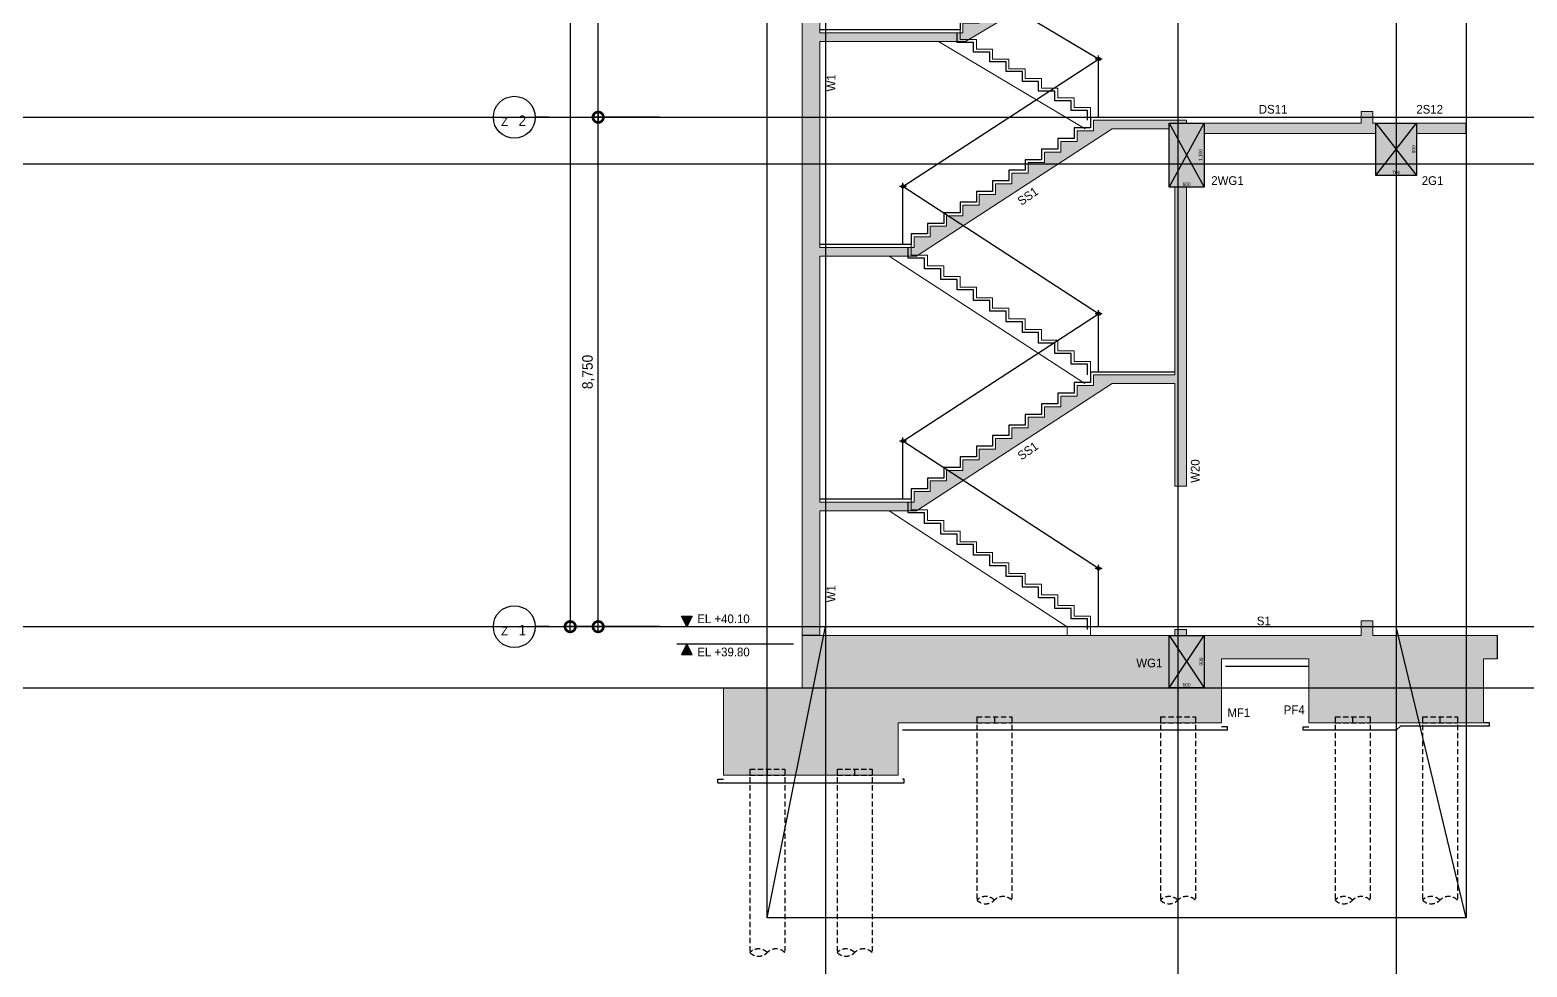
# Model space of a CAD drawing. Header units: millimetres. Extents: x -59434 to 186515, y -46562 to 55873.
# Drawn here: x 63541 to 89246, y -5847 to 10250 of the extents above; entities that cross this region are included whole.
import ezdxf
from ezdxf.enums import TextEntityAlignment as Align

# ---------------------------------------------------------------- set-up
doc = ezdxf.new("R2010")
doc.units = ezdxf.units.MM
doc.header["$LTSCALE"] = 60
for name, pattern in [('ACAD_ISO05W100', [33, 24, -3, 0, -3, 0, -3]), ('HID', [2.3, 1.5, -0.8]), ('HIDDEN', [2, 1, -1])]:
    doc.linetypes.add(name, pattern=pattern)
doc.layers.get('Defpoints').update_dxf_attribs({"color": 151})
for name, color, linetype in [('A-CEN-AXIS', 1, 'Continuous'), ('A-CORE-HAND', 5, 'Continuous'), ('A-CORE-난간', 5, 'Continuous'), ('A-DIM', 7, 'Continuous'), ('A-FIN-STAIR', 6, 'Continuous'), ('A-SITE', 3, 'ACAD_ISO05W100'), ('A-버림CONC', 5, 'Continuous'), ('구조SOLID', 253, 'Continuous'), ('기초', 5, 'HIDDEN')]:
    doc.layers.add(name, color=color, linetype=linetype)
doc.layers.add('A-CON', color=2, linetype='Continuous', lineweight=9)
doc.layers.add('A-ELE-STAIR', color=4, linetype='HIDDEN', lineweight=9)
for name, color, linetype, plot in [('AS-HIDLINE', 205, 'Continuous', False), ('NOPLOT', 191, 'Continuous', False), ('NOPLOT-DIM', 191, 'Continuous', False), ('NOPLOT-부호', 4, 'Continuous', False)]:
    doc.layers.add(name, color=color, linetype=linetype, plot=plot)
doc.styles.add('Gdim', font='')
doc.styles.get('Gdim').set_extended_font_data('Dotum')
doc.dimstyles.new('G-Xdim', dxfattribs={"dimscale": 30, "dimtxt": 2, "dimasz": 1, "dimexe": 1.2, "dimexo": 1.2, "dimgap": 0, "dimtad": 1, "dimdec": 1, "dimdsep": 46, "dimlunit": 6, "dimtxsty": 'Gdim', "dimcen": 1, "dimse1": 1, "dimse2": 1, "dimsd1": 1, "dimsd2": 1, "dimclrd": 1, "dimclre": 1, "dimclrt": 256, "dimadec": 0, "dimazin": 0, "dimtfac": 1, "dimtdec": 1, "dimtix": 1, "dimtmove": 2, "dimatfit": 1, "dimfxl": 2, "dimtolj": 1, "dimlwd": -1, "dimlwe": -1, "dimarcsym": 0})
doc.dimstyles.new('Gdim60', dxfattribs={"dimscale": 60, "dimtxt": 3, "dimasz": 1, "dimexe": 2, "dimexo": 3, "dimgap": 1, "dimtad": 1, "dimdec": 0, "dimdsep": 46, "dimlunit": 6, "dimtxsty": 'Gdim', "dimblk": 'G3-DOT', "dimcen": 2.5, "dimdle": 2, "dimclrd": 1, "dimclre": 1, "dimclrt": 256, "dimazin": 2, "dimtfac": 1, "dimtdec": 0, "dimtix": 1, "dimtmove": 2, "dimatfit": 3, "dimldrblk": 'DOTSMALL', "dimfxl": 2, "dimtolj": 1, "dimtzin": 0, "dimarcsym": 0})

# ---------------------------------------------------------------- blocks, each defined once
blk = doc.blocks.new('G3-DOT')
at = {"layer": 'A-DIM', "color": 1, "linetype": 'ByBlock'}
blk.add_line((1.5, 0), (-1.5, 0), dxfattribs=at)
at = {"layer": 'A-DIM', "color": 1, "linetype": 'ByBlock', "const_width": 3}
blk.add_lwpolyline([(0.375, 0, 1), (-0.375, 0, 1)], format="xyb", close=True, dxfattribs=at)
blk = doc.blocks.new('*D75')
at = {"layer": 'Defpoints', "color": 0, "transparency": 16777216}
for p in [(74529, 48800), (74529, 0), (72817, 0)]:
    blk.add_point(p, dxfattribs=at)
at = {"layer": 'NOPLOT-DIM', "color": 1, "lineweight": -2, "transparency": 16777216}
for p, q in [((74349, 48800), (72697, 48800)), ((72817, 48740), (72817, 60)), ((74349, 0), (72697, 0))]:
    blk.add_line(p, q, dxfattribs=at)
at = {"layer": 'NOPLOT-DIM', "color": 1, "lineweight": -2, "transparency": 16777216, "xscale": 60, "yscale": 60, "zscale": 60}
for p, rotation in [((72817, 48800), 90), ((72817, 0), 270)]:
    blk.add_blockref('G3-DOT', p, dxfattribs=dict(at, rotation=rotation))
at = {"layer": 'NOPLOT-DIM', "transparency": 16777216, "insert": (72650, 24400), "char_height": 180, "attachment_point": 5, "rotation": 90, "style": 'Gdim'}
blk.add_mtext('\\A1;48,800', dxfattribs=at)
blk = doc.blocks.new('_DotSmall')
at = {"color": 0, "linetype": 'ByBlock', "const_width": 0.5}
blk.add_lwpolyline([(-0.0625, 0, 1), (0.0625, 0, 1)], format="xyb", close=True, dxfattribs=at)
blk = doc.blocks.new('*D76')
at = {"layer": 'Defpoints', "color": 0, "transparency": 16777216}
for p in [(73297, 8750), (74529, 8750), (74529, 0)]:
    blk.add_point(p, dxfattribs=at)
at = {"layer": 'NOPLOT-DIM', "color": 1, "lineweight": -2, "transparency": 16777216}
for p, q in [((74349, 8750), (73177, 8750)), ((73297, 60), (73297, 8690)), ((74349, 0), (73177, 0))]:
    blk.add_line(p, q, dxfattribs=at)
at = {"layer": 'NOPLOT-DIM', "color": 1, "lineweight": -2, "transparency": 16777216, "xscale": 60, "yscale": 60, "zscale": 60}
for p, rotation in [((73297, 8750), 90), ((73297, 0), 270)]:
    blk.add_blockref('G3-DOT', p, dxfattribs=dict(at, rotation=rotation))
at = {"layer": 'NOPLOT-DIM', "transparency": 16777216, "insert": (73130, 4375), "char_height": 180, "attachment_point": 5, "rotation": 90, "style": 'Gdim'}
blk.add_mtext('\\A1;8,750', dxfattribs=at)
blk = doc.blocks.new('*D77')
at = {"layer": 'Defpoints', "color": 0, "transparency": 16777216}
for p in [(73297, 17750), (74529, 17750), (74529, 8750)]:
    blk.add_point(p, dxfattribs=at)
at = {"layer": 'NOPLOT-DIM', "color": 1, "lineweight": -2, "transparency": 16777216}
for p, q in [((74349, 17750), (73177, 17750)), ((73297, 8810), (73297, 17690)), ((74349, 8750), (73177, 8750))]:
    blk.add_line(p, q, dxfattribs=at)
at = {"layer": 'NOPLOT-DIM', "color": 1, "lineweight": -2, "transparency": 16777216, "xscale": 60, "yscale": 60, "zscale": 60}
for p, rotation in [((73297, 17750), 90), ((73297, 8750), 270)]:
    blk.add_blockref('G3-DOT', p, dxfattribs=dict(at, rotation=rotation))
at = {"layer": 'NOPLOT-DIM', "transparency": 16777216, "insert": (73130, 13250), "char_height": 180, "attachment_point": 5, "rotation": 90, "style": 'Gdim'}
blk.add_mtext('\\A1;9,000', dxfattribs=at)
blk = doc.blocks.new('*D108')
at = {"layer": 'Defpoints', "color": 0, "linetype": 'Continuous', "transparency": 16777216}
for p in [(-300, -1100), (300, -1080), (300, -1100)]:
    blk.add_point(p, dxfattribs=at)
at = {"layer": 'AS-HIDLINE', "linetype": 'Continuous', "transparency": 16777216, "insert": (0, -1050), "char_height": 60, "attachment_point": 5, "style": 'Gdim'}
blk.add_mtext('\\A1;600', dxfattribs=at)
blk = doc.blocks.new('*D109')
at = {"layer": 'Defpoints', "color": 0, "linetype": 'Continuous', "transparency": 16777216}
for p in [(300, 0), (280, 0), (300, -1100)]:
    blk.add_point(p, dxfattribs=at)
at = {"layer": 'AS-HIDLINE', "linetype": 'Continuous', "transparency": 16777216, "insert": (244, -550), "char_height": 60, "attachment_point": 5, "rotation": 90, "style": 'Gdim'}
blk.add_mtext('\\A1;1,100', dxfattribs=at)
blk = doc.blocks.new('*D118')
at = {"layer": 'Defpoints', "color": 0, "linetype": 'Continuous', "transparency": 16777216}
for p in [(-400, -900), (300, -880), (300, -900)]:
    blk.add_point(p, dxfattribs=at)
at = {"layer": 'AS-HIDLINE', "linetype": 'Continuous', "transparency": 16777216, "insert": (-50, -850), "char_height": 60, "attachment_point": 5, "style": 'Gdim'}
blk.add_mtext('\\A1;700', dxfattribs=at)
blk = doc.blocks.new('*D119')
at = {"layer": 'Defpoints', "color": 0, "linetype": 'Continuous', "transparency": 16777216}
for p in [(300, 0), (280, 0), (300, -900)]:
    blk.add_point(p, dxfattribs=at)
at = {"layer": 'AS-HIDLINE', "linetype": 'Continuous', "transparency": 16777216, "insert": (250, -450), "char_height": 60, "attachment_point": 5, "rotation": 90, "style": 'Gdim'}
blk.add_mtext('\\A1;900', dxfattribs=at)
blk = doc.blocks.new('파일')
at = {"layer": 'NOPLOT', "linetype": 'HID'}
blk.add_line((71, 790, 0), (671, 790, 0), dxfattribs=at)
at = {"layer": 'NOPLOT'}
blk.add_line((371, 890, 0), (371, 790, 0), dxfattribs=at)
at = {"layer": '기초', "linetype": 'HID'}
for p, q in [((71, 890, 0), (671, 890, 0)), ((71, 890, 0), (71, -2258, 0)), ((671, 890, 0), (671, -2258, 0))]:
    blk.add_line(p, q, dxfattribs=at)
for centre, start, end in [((221, -2408, 0), 45, 135), ((221, -2108, 0), 225, 315), ((521, -2408, 0), 45, 135)]:
    blk.add_arc(centre, 212, start, end, dxfattribs=at)
blk = doc.blocks.new('A$C06362383')
at = {"layer": 'A-CORE-HAND', "color": 3}
for p, q in [((-23, -91), (-23, 29)), ((37, -31), (-83, -31))]:
    blk.add_line(p, q, dxfattribs=at)
blk.add_circle((-23, -31), 30, dxfattribs=at)
blk = doc.blocks.new('A$C5C6F125C')
at = {"layer": 'A-CORE-난간', "color": 7, "ltscale": 0.5}
blk.add_line((-75, 0), (-75, 1000), dxfattribs=at)
at = {"layer": 'A-CORE-HAND', "color": 5, "xscale": -1}
blk.add_blockref('A$C06362383', (-98, 1031), dxfattribs=at)
blk = doc.blocks.new('*D100')
at = {"layer": 'Defpoints', "color": 0, "linetype": 'Continuous', "transparency": 16777216}
for p in [(-300, -900), (300, -880), (300, -900)]:
    blk.add_point(p, dxfattribs=at)
at = {"layer": 'AS-HIDLINE', "linetype": 'Continuous', "transparency": 16777216, "insert": (0, -850), "char_height": 60, "attachment_point": 5, "style": 'Gdim'}
blk.add_mtext('\\A1;600', dxfattribs=at)
blk = doc.blocks.new('*D101')
at = {"layer": 'Defpoints', "color": 0, "linetype": 'Continuous', "transparency": 16777216}
for p in [(300, 0), (280, 0), (300, -900)]:
    blk.add_point(p, dxfattribs=at)
at = {"layer": 'AS-HIDLINE', "linetype": 'Continuous', "transparency": 16777216, "insert": (250, -450), "char_height": 60, "attachment_point": 5, "rotation": 90, "style": 'Gdim'}
blk.add_mtext('\\A1;900', dxfattribs=at)
blk = doc.blocks.new('*U59')
at = {"layer": 'AS-HIDLINE', "linetype": 'Continuous'}
for p, q in [((-300, -1100), (300, 0)), ((-300, 0), (300, -1100))]:
    blk.add_line(p, q, dxfattribs=at)
blk.add_lwpolyline([(-300, -1100), (-300, 0), (300, 0), (300, -1100)], close=True, dxfattribs=at)
dim = blk.add_linear_dim(base=(280.13, 0), p1=(300, -1100), p2=(300, 0), angle=90, dimstyle='G-Xdim', override={"dimtxsty": 'Gdim'}, dxfattribs=at)
dim.commit()
dim.dimension.update_dxf_attribs({"geometry": '*D109', "text_midpoint": (244.31, -550)})
dim = blk.add_linear_dim(base=(300, -1080.06), p1=(-300, -1100), p2=(300, -1100), dimstyle='G-Xdim', override={"dimtxsty": 'Gdim'}, dxfattribs=at)
dim.commit()
dim.dimension.update_dxf_attribs({"geometry": '*D108', "text_midpoint": (0, -1050.02)})
blk = doc.blocks.new('*U64')
at = {"layer": 'AS-HIDLINE', "linetype": 'Continuous'}
for p, q in [((-400, -900), (300, 0)), ((-400, 0), (300, -900))]:
    blk.add_line(p, q, dxfattribs=at)
blk.add_lwpolyline([(-400, -900), (-400, 0), (300, 0), (300, -900)], close=True, dxfattribs=at)
dim = blk.add_linear_dim(base=(280.13, 0), p1=(300, -900), p2=(300, 0), angle=90, dimstyle='G-Xdim', override={"dimtxsty": 'Gdim'}, dxfattribs=at)
dim.commit()
dim.dimension.update_dxf_attribs({"geometry": '*D119', "text_midpoint": (250.09, -450)})
dim = blk.add_linear_dim(base=(300, -880.06), p1=(-400, -900), p2=(300, -900), dimstyle='G-Xdim', override={"dimtxsty": 'Gdim'}, dxfattribs=at)
dim.commit()
dim.dimension.update_dxf_attribs({"geometry": '*D118', "text_midpoint": (-50, -850.02)})
blk = doc.blocks.new('*U55')
at = {"layer": 'AS-HIDLINE', "linetype": 'Continuous'}
for p, q in [((-300, -900), (300, 0)), ((-300, 0), (300, -900))]:
    blk.add_line(p, q, dxfattribs=at)
blk.add_lwpolyline([(-300, -900), (-300, 0), (300, 0), (300, -900)], close=True, dxfattribs=at)
dim = blk.add_linear_dim(base=(280.13, 0), p1=(300, -900), p2=(300, 0), angle=90, dimstyle='G-Xdim', override={"dimtxsty": 'Gdim'}, dxfattribs=at)
dim.commit()
dim.dimension.update_dxf_attribs({"geometry": '*D101', "text_midpoint": (250.09, -450)})
dim = blk.add_linear_dim(base=(300, -880.06), p1=(-300, -900), p2=(300, -900), dimstyle='G-Xdim', override={"dimtxsty": 'Gdim'}, dxfattribs=at)
dim.commit()
dim.dimension.update_dxf_attribs({"geometry": '*D100', "text_midpoint": (0, -850.02)})

msp = doc.modelspace()

# ---------------------------------------------------------------- hatches: boundary and pattern name
at = {"layer": 'NOPLOT-DIM'}
for points in [[(74908.4, 180), (74728.4, 180), (74818.4, 0)], [(74908.4, -480), (74728.4, -480), (74818.4, -300)]]:
    msp.add_hatch(color=256, dxfattribs=at).paths.add_polyline_path(points)
at = {"layer": '구조SOLID'}
h = msp.add_hatch(color=256, dxfattribs=at)
h.dxf.hatch_style = 1
h.paths.add_polyline_path([(82122.1, 21300), (83200, 21300), (83200, 20165), (83400, 20165), (83400, 24050), (83700, 24050), (83700, 24970), (86650, 24970), (86650, 24050), (87350, 24050), (87350, 24970), (88200, 24970), (88200, 25150), (86600, 25150), (86600, 25350), (86400, 25350), (86400, 25150), (83400, 25150), (83400, 25200), (81800, 25200), (81800, 25029.5), (81520, 25029.5), (81520, 24859.1), (81240, 24859.1), (81240, 24688.6), (80960, 24688.6), (80960, 24518.2), (80680, 24518.2), (80680, 24347.7), (80400, 24347.7), (80400, 24177.3), (80120, 24177.3), (80120, 24006.8), (79840, 24006.8), (79840, 23836.4), (79560, 23836.4), (79560, 23665.9), (79280, 23665.9), (79280, 23495.5), (79000, 23495.5), (79000, 23325), (77100, 23325), (77100, 26800), (76800, 26800), (76800, -150), (77100, -150), (77100, 1987.5), (78764.5, 1987.5), (82124.5, 4175), (83200, 4175), (83200, 2415), (83400, 2415), (83400, 7550), (83700, 7550), (83700, 8470), (86650, 8470), (86650, 7750), (87350, 7750), (87350, 8470), (88200, 8470), (88200, 8650), (86600, 8650), (86600, 8850), (86400, 8850), (86400, 8650), (83400, 8650), (83400, 8700), (81800, 8700), (81800, 8517.7), (81520, 8517.7), (81520, 8335.4), (81240, 8335.4), (81240, 8153.1), (80960, 8153.1), (80960, 7970.8), (80680, 7970.8), (80680, 7788.5), (80400, 7788.5), (80400, 7606.2), (80120, 7606.2), (80120, 7424), (79840, 7424), (79840, 7241.7), (79560, 7241.7), (79560, 7059.4), (79280, 7059.4), (79280, 6877.1), (79000, 6877.1), (79000, 6694.8), (78720, 6694.8), (78720, 6512.5), (77100, 6512.5), (77100, 10050), (79601.3, 10050), (82121.3, 11550), (83200, 11550), (83200, 11165), (83400, 11165), (83400, 16550), (83700, 16550), (83700, 17470), (86650, 17470), (86650, 16350), (87350, 16350), (87350, 17470), (88200, 17470), (88200, 17650), (86600, 17650), (86600, 17850), (86400, 17850), (86400, 17650), (83400, 17650), (83400, 17700), (81800, 17700), (81800, 17533.3), (81520, 17533.3), (81520, 17366.7), (81240, 17366.7), (81240, 17200), (80960, 17200), (80960, 17033.3), (80680, 17033.3), (80680, 16866.7), (80400, 16866.7), (80400, 16700), (80120, 16700), (80120, 16533.3), (79840, 16533.3), (79840, 16366.7), (79560, 16366.7), (79560, 16200), (77100, 16200), (77100, 19425), (79042.1, 19425)])
h.paths.add_polyline_path([(77100, 23175), (79042.1, 23175), (82122.1, 25050), (83100, 25050), (83100, 24050), (83200, 24050), (83200, 21450), (81800, 21450), (81800, 21279.5), (81520, 21279.5), (81520, 21109.1), (81240, 21109.1), (81240, 20938.6), (80960, 20938.6), (80960, 20768.2), (80680, 20768.2), (80680, 20597.7), (80400, 20597.7), (80400, 20427.3), (80120, 20427.3), (80120, 20256.8), (79840, 20256.8), (79840, 20086.4), (79560, 20086.4), (79560, 19915.9), (79280, 19915.9), (79280, 19745.5), (79000, 19745.5), (79000, 19575), (77100, 19575)], flags=16)
h.paths.add_polyline_path([(77100, 16050), (79601.3, 16050), (82121.3, 17550), (83100, 17550), (83100, 16550), (83200, 16550), (83200, 14700), (81800, 14700), (81800, 14533.3), (81520, 14533.3), (81520, 14366.7), (81240, 14366.7), (81240, 14200), (80960, 14200), (80960, 14033.3), (80680, 14033.3), (80680, 13866.7), (80400, 13866.7), (80400, 13700), (80120, 13700), (80120, 13533.3), (79840, 13533.3), (79840, 13366.7), (79560, 13366.7), (79560, 13200), (77100, 13200)], flags=16)
h.paths.add_polyline_path([(77100, 13050), (79601.3, 13050), (82121.3, 14550), (83200, 14550), (83200, 11700), (81800, 11700), (81800, 11533.3), (81520, 11533.3), (81520, 11366.7), (81240, 11366.7), (81240, 11200), (80960, 11200), (80960, 11033.3), (80680, 11033.3), (80680, 10866.7), (80400, 10866.7), (80400, 10700), (80120, 10700), (80120, 10533.3), (79840, 10533.3), (79840, 10366.7), (79560, 10366.7), (79560, 10200), (77100, 10200)], flags=16)
h.paths.add_polyline_path([(82124.5, 8550), (83100, 8550), (83100, 7550), (83200, 7550), (83200, 4325), (81800, 4325), (81800, 4142.7), (81520, 4142.7), (81520, 3960.4), (81240, 3960.4), (81240, 3778.1), (80960, 3778.1), (80960, 3595.8), (80680, 3595.8), (80680, 3413.5), (80400, 3413.5), (80400, 3231.2), (80120, 3231.2), (80120, 3049), (79840, 3049), (79840, 2866.7), (79560, 2866.7), (79560, 2684.4), (79280, 2684.4), (79280, 2502.1), (79000, 2502.1), (79000, 2319.8), (78720, 2319.8), (78720, 2137.5), (77100, 2137.5), (77100, 6362.5), (78764.5, 6362.5)], flags=16)
h = msp.add_hatch(color=256, dxfattribs=at)
h.dxf.hatch_style = 1
h.paths.add_polyline_path([(83100, -150), (77100, -150), (76800, -150), (76800, -1050), (75450, -1050), (75450, -2550), (78450, -2550), (78450, -1650), (84000, -1650), (84000, -550), (85500, -550), (85500, -1650), (88500, -1650), (88500, -550), (88735.7, -550), (88735.7, -150), (86600, -150), (86600, 100), (86400, 100), (86400, -150), (83700, -150), (83700, -1050), (83100, -1050)])
h.paths.add_polyline_path([(83700, -150), (83100, -150), (83100, -1050), (83700, -1050)], flags=17)
h.paths.add_polyline_path([(83400, -50), (83200, -50), (83200, -150), (83400, -150)], flags=17)

# ---------------------------------------------------------------- linework, layer by layer
at = {"layer": 'A-CEN-AXIS'}
for p, q in [((77200, 52396.8), (77200, -11694.5)), ((83250, 52396.8), (83250, -11694.5)), ((87000, 52396.8), (87000, -11694.5)), ((-3065.7, 8750), (186515.5, 8750)), ((26501.4, 7950), (186515.5, 7950)), ((-3065.7, 0), (186515.5, 0)), ((-3065.7, -1050), (186515.5, -1050))]:
    msp.add_line(p, q, dxfattribs=at)
at = {"layer": 'A-CON'}
for p, q in [((76800, 46900), (76800, -1050)), ((77100, 13050), (77100, 10200)), ((79601.3, 10050), (82121.3, 11550)), ((79560, 10200), (77100, 10200)), ((77100, 10050), (77100, 6512.5)), ((79601.3, 10050), (77100, 10050)), ((86400, 8650), (86400, 8850)), ((86400, 8850), (86600, 8850)), ((86600, 8850), (86600, 8650)), ((78764.5, 6362.5), (82124.5, 8550)), ((81800, 8700), (83400, 8700)), ((82124.5, 8550), (83100, 8550)), ((83100, 7550), (83100, 8550)), ((83400, 8700), (83400, 8650)), ((83400, 8650), (86400, 8650)), ((86600, 8650), (88200, 8650)), ((83700, 8470), (86650, 8470)), ((83700, 8470), (83700, 7550)), ((86650, 8470), (86650, 7750)), ((87350, 7750), (87350, 8470)), ((87350, 8470), (88200, 8470)), ((86650, 7750), (87350, 7750)), ((83200, 7550), (83100, 7550)), ((83200, 7550), (83200, 4325)), ((83400, 7550), (83400, 2415)), ((83700, 7550), (83400, 7550)), ((78720, 6512.5), (77100, 6512.5)), ((77100, 6362.5), (77100, 2137.5)), ((78764.5, 6362.5), (77100, 6362.5)), ((78764.5, 1987.5), (82124.5, 4175)), ((81800, 4325), (83200, 4325)), ((82124.5, 4175), (83200, 4175)), ((83200, 4175), (83200, 2415)), ((83400, 2415), (83200, 2415, 0)), ((78720, 2137.5), (77100, 2137.5)), ((77100, 1987.5), (77100, -150)), ((78764.5, 1987.5), (77100, 1987.5)), ((86400, -150), (86400, 100)), ((86400, 100), (86600, 100)), ((86600, 100), (86600, -150)), ((77100, -150), (83200, -150)), ((83200, -50), (83200, -150)), ((83400, -50), (83200, -50)), ((83400, -50), (83400, -150)), ((83400, -150), (86400, -150)), ((86600, -150), (88735.7, -150)), ((84000, -550), (85500, -550)), ((84000, -550), (84000, -1650)), ((85500, -550), (85500, -1650)), ((88500, -550), (88500, -1650)), ((88500, -550), (88735.7, -550)), ((75450, -1050), (76800, -1050)), ((75450, -2550), (75450, -1050)), ((78450, -2550), (78450, -1650)), ((78450, -1650), (84000, -1650)), ((85500, -1650), (88500, -1650)), ((75450, -2550), (78450, -2550))]:
    msp.add_line(p, q, dxfattribs=at)
at = {"layer": 'A-CON', "elevation": 0}
for points in [[(81800, 11700), (81800, 11533.3), (81520, 11533.3), (81520, 11366.7), (81240, 11366.7), (81240, 11200), (80960, 11200), (80960, 11033.3), (80680, 11033.3), (80680, 10866.7), (80400, 10866.7), (80400, 10700), (80120, 10700), (80120, 10533.3), (79840, 10533.3), (79840, 10366.7), (79560, 10366.7), (79560, 10200)], [(81800, 8700), (81800, 8517.7), (81520, 8517.7), (81520, 8335.4), (81240, 8335.4), (81240, 8153.1), (80960, 8153.1), (80960, 7970.8), (80680, 7970.8), (80680, 7788.5), (80400, 7788.5), (80400, 7606.2), (80120, 7606.2), (80120, 7424), (79840, 7424), (79840, 7241.7), (79560, 7241.7), (79560, 7059.4), (79280, 7059.4), (79280, 6877.1), (79000, 6877.1), (79000, 6694.8), (78720, 6694.8), (78720, 6512.5)], [(81800, 4325), (81800, 4142.7), (81520, 4142.7), (81520, 3960.4), (81240, 3960.4), (81240, 3778.1), (80960, 3778.1), (80960, 3595.8), (80680, 3595.8), (80680, 3413.5), (80400, 3413.5), (80400, 3231.2), (80120, 3231.2), (80120, 3049), (79840, 3049), (79840, 2866.7), (79560, 2866.7), (79560, 2684.4), (79280, 2684.4), (79280, 2502.1), (79000, 2502.1), (79000, 2319.8), (78720, 2319.8), (78720, 2137.5)]]:
    msp.add_lwpolyline(points, dxfattribs=at)
at = {"layer": 'A-CON', "color": 0, "linetype": 'HID'}
msp.add_lwpolyline([(83100, -1050), (83700, -1050), (83700, -150), (83100, -150)], close=True, dxfattribs=at)
at = {"layer": 'A-CORE-HAND'}
for p, q in [((81890, 9750), (79370, 11250)), ((81890, 5375), (78530, 7562.5)), ((81890, 1000), (78530, 3187.5))]:
    msp.add_line(p, q, dxfattribs=at)
at = {"layer": 'A-CORE-HAND', "color": 7}
for p, q in [((78530, 7562.5), (81890, 9750)), ((78530, 3187.5), (81890, 5375))]:
    msp.add_line(p, q, dxfattribs=at)
at = {"layer": 'A-ELE-STAIR', "linetype": 'Continuous'}
for p, q in [((81658.7, 8550), (79138.7, 10050)), ((81655.5, 4175), (78295.5, 6362.5)), ((81350, -1.1), (78295.5, 1987.5)), ((81350, -1.1), (81350, -150))]:
    msp.add_line(p, q, dxfattribs=at)
at = {"layer": 'A-ELE-STAIR', "linetype": 'Continuous', "elevation": 0}
for points in [[(81750, 8750), (81750, 8916.7), (81470, 8916.7), (81470, 9083.3), (81190, 9083.3), (81190, 9250), (80910, 9250), (80910, 9416.7), (80630, 9416.7), (80630, 9583.3), (80350, 9583.3), (80350, 9750), (80070, 9750), (80070, 9916.7), (79790, 9916.7), (79790, 10083.3), (79510, 10083.3), (79510, 10250)], [(81750, 4375), (81750, 4557.3), (81470, 4557.3), (81470, 4739.6), (81190, 4739.6), (81190, 4921.9), (80910, 4921.9), (80910, 5104.2), (80630, 5104.2), (80630, 5286.5), (80350, 5286.5), (80350, 5468.8), (80070, 5468.8), (80070, 5651), (79790, 5651), (79790, 5833.3), (79510, 5833.3), (79510, 6015.6), (79230, 6015.6), (79230, 6197.9), (78950, 6197.9), (78950, 6380.2), (78670, 6380.2), (78670, 6562.5)], [(81750, -150), (81750, 182.3), (81470, 182.3), (81470, 364.6), (81190, 364.6), (81190, 546.9), (80910, 546.9), (80910, 729.2), (80630, 729.2), (80630, 911.5), (80350, 911.5), (80350, 1093.8), (80070, 1093.8), (80070, 1276), (79790, 1276), (79790, 1458.3), (79510, 1458.3), (79510, 1640.6), (79230, 1640.6), (79230, 1822.9), (78950, 1822.9), (78950, 2005.2), (78670, 2005.2), (78670, 2187.5)]]:
    msp.add_lwpolyline(points, dxfattribs=at)
at = {"layer": 'A-FIN-STAIR'}
for p, q in [((79510, 10250), (77100, 10250)), ((81750, 8750), (83200, 8750)), ((78670, 6562.5), (77100, 6562.5)), ((81750, 4375), (83200, 4375)), ((78670, 2187.5), (77100, 2187.5))]:
    msp.add_line(p, q, dxfattribs=at)
at = {"layer": 'A-FIN-STAIR', "elevation": 0}
for points in [[(81750, 11750), (81750, 11583.3), (81470, 11583.3), (81470, 11416.7), (81190, 11416.7), (81190, 11250), (80910, 11250), (80910, 11083.3), (80630, 11083.3), (80630, 10916.7), (80350, 10916.7), (80350, 10750), (80070, 10750), (80070, 10583.3), (79790, 10583.3), (79790, 10416.7), (79510, 10416.7), (79510, 10250)], [(81750, 8750), (81750, 8567.7), (81470, 8567.7), (81470, 8385.4), (81190, 8385.4), (81190, 8203.1), (80910, 8203.1), (80910, 8020.8), (80630, 8020.8), (80630, 7838.5), (80350, 7838.5), (80350, 7656.2), (80070, 7656.2), (80070, 7474), (79790, 7474), (79790, 7291.7), (79510, 7291.7), (79510, 7109.4), (79230, 7109.4), (79230, 6927.1), (78950, 6927.1), (78950, 6744.8), (78670, 6744.8), (78670, 6562.5)], [(81750, 4375), (81750, 4192.7), (81470, 4192.7), (81470, 4010.4), (81190, 4010.4), (81190, 3828.1), (80910, 3828.1), (80910, 3645.8), (80630, 3645.8), (80630, 3463.5), (80350, 3463.5), (80350, 3281.2), (80070, 3281.2), (80070, 3099), (79790, 3099), (79790, 2916.7), (79510, 2916.7), (79510, 2734.4), (79230, 2734.4), (79230, 2552.1), (78950, 2552.1), (78950, 2369.8), (78670, 2369.8), (78670, 2187.5)]]:
    msp.add_lwpolyline(points, dxfattribs=at)
at = {"layer": 'A-SITE', "linetype": 'Continuous'}
msp.add_line((76650, -300), (74650, -300), dxfattribs=at)
at = {"layer": 'A-버림CONC', "color": 5}
for p, q in [((84100.2, -1780), (78520, -1780)), ((84100.2, -1720), (84000.2, -1720)), ((84100.2, -1780), (84100.2, -1720)), ((85400, -1780), (85400, -1720)), ((85400, -1720), (85500, -1720)), ((87000, -1780), (85400, -1780)), ((87070, -1710), (87000, -1780)), ((88600, -1710), (87070, -1710)), ((88600, -1650), (88500, -1650)), ((88600, -1710), (88600, -1650)), ((75350.2, -2680), (75350.2, -2620)), ((75350.2, -2620), (75450.2, -2620)), ((75350.2, -2680), (78550.2, -2680)), ((78550.2, -2620), (78520, -2620)), ((78550.2, -2680), (78550.2, -2620))]:
    msp.add_line(p, q, dxfattribs=at)
at = {"layer": 'A-버림CONC', "color": 5, "elevation": 0}
msp.add_lwpolyline([(84070, -680), (85500, -680)], dxfattribs=at)
at = {"layer": 'NOPLOT'}
for p, q in [((76200, -5000), (77200, 0)), ((88200, -5000), (87000, 0))]:
    msp.add_line(p, q, dxfattribs=at)
at = {"layer": 'NOPLOT', "elevation": 0}
msp.add_lwpolyline([(88200, 27250), (88200, -5000), (76200, -5000), (76200, 27250)], close=True, dxfattribs=at)
at = {"layer": 'NOPLOT', "linetype": 'Continuous', "elevation": 0}
for points in [[(81700, 8700), (81700, 8866.7), (81420, 8866.7), (81420, 9033.3), (81140, 9033.3), (81140, 9200), (80860, 9200), (80860, 9366.7), (80580, 9366.7), (80580, 9533.3), (80300, 9533.3), (80300, 9700), (80020, 9700), (80020, 9866.7), (79740, 9866.7), (79740, 10033.3), (79460, 10033.3), (79460, 10200)], [(81700, 8700), (81700, 8866.7), (81420, 8866.7), (81420, 9033.3), (81140, 9033.3), (81140, 9200), (80860, 9200), (80860, 9366.7), (80580, 9366.7), (80580, 9533.3), (80300, 9533.3), (80300, 9700), (80020, 9700), (80020, 9866.7), (79740, 9866.7), (79740, 10033.3), (79460, 10033.3), (79460, 10200)], [(81700, 4325), (81700, 4507.3), (81420, 4507.3), (81420, 4689.6), (81140, 4689.6), (81140, 4871.9), (80860, 4871.9), (80860, 5054.2), (80580, 5054.2), (80580, 5236.5), (80300, 5236.5), (80300, 5418.8), (80020, 5418.8), (80020, 5601), (79740, 5601), (79740, 5783.3), (79460, 5783.3), (79460, 5965.6), (79180, 5965.6), (79180, 6147.9), (78900, 6147.9), (78900, 6330.2), (78620, 6330.2), (78620, 6512.5)], [(81700, 4325), (81700, 4507.3), (81420, 4507.3), (81420, 4689.6), (81140, 4689.6), (81140, 4871.9), (80860, 4871.9), (80860, 5054.2), (80580, 5054.2), (80580, 5236.5), (80300, 5236.5), (80300, 5418.8), (80020, 5418.8), (80020, 5601), (79740, 5601), (79740, 5783.3), (79460, 5783.3), (79460, 5965.6), (79180, 5965.6), (79180, 6147.9), (78900, 6147.9), (78900, 6330.2), (78620, 6330.2), (78620, 6512.5)], [(81700, -50), (81700, 132.3), (81420, 132.3), (81420, 314.6), (81140, 314.6), (81140, 496.9), (80860, 496.9), (80860, 679.2), (80580, 679.2), (80580, 861.5), (80300, 861.5), (80300, 1043.8), (80020, 1043.8), (80020, 1226), (79740, 1226), (79740, 1408.3), (79460, 1408.3), (79460, 1590.6), (79180, 1590.6), (79180, 1772.9), (78900, 1772.9), (78900, 1955.2), (78620, 1955.2), (78620, 2137.5)], [(81700, -50), (81700, 132.3), (81420, 132.3), (81420, 314.6), (81140, 314.6), (81140, 496.9), (80860, 496.9), (80860, 679.2), (80580, 679.2), (80580, 861.5), (80300, 861.5), (80300, 1043.8), (80020, 1043.8), (80020, 1226), (79740, 1226), (79740, 1408.3), (79460, 1408.3), (79460, 1590.6), (79180, 1590.6), (79180, 1772.9), (78900, 1772.9), (78900, 1955.2), (78620, 1955.2), (78620, 2137.5)]]:
    msp.add_lwpolyline(points, dxfattribs=at)
at = {"layer": 'NOPLOT-DIM', "elevation": 0}
for points in [[(72457.1, 8750), (72217.1, 8750, -1), (71497.1, 8750, -1), (72217.1, 8750, 0)], [(72457.1, 0), (72217.1, 0, -1), (71497.1, 0, -1), (72217.1, 0, 0)]]:
    msp.add_lwpolyline(points, format="xyb", dxfattribs=at)
for points in [[(74818.4, 0), (74728.4, 180), (74908.4, 180), (74818.4, 0)], [(74818.4, -300), (74728.4, -480), (74908.4, -480), (74818.4, -300)]]:
    msp.add_lwpolyline(points, dxfattribs=at)
at = {"layer": '구조SOLID'}
for p, q in [((88200, 8470), (88200, 8650)), ((77100, -150), (76800, -150)), ((88735.7, -550), (88735.7, -150))]:
    msp.add_line(p, q, dxfattribs=at)

# ---------------------------------------------------------------- block references
at = {"layer": 'A-CORE-HAND', "color": 7, "xscale": -1}
for p in [(81815, 8750), (78455, 6562.5), (81815, 4375), (78455, 2187.5), (81815, 0)]:
    msp.add_blockref('A$C5C6F125C', p, dxfattribs=at)
at = {"layer": 'AS-HIDLINE', "linetype": 'Continuous'}
for name, p in [('*U59', (83400, 8650)), ('*U64', (87050, 8650)), ('*U55', (83400, -150))]:
    msp.add_blockref(name, p, dxfattribs=at)
at = {"layer": '기초'}
for p in [(79729.4, -2439.7, 0), (82879.1, -2439.7, 0), (85879.1, -2439.7, 0), (87379.1, -2439.7, 0), (75829.1, -3339.7, 0), (77329.1, -3339.7, 0)]:
    msp.add_blockref('파일', p, dxfattribs=at)

# ---------------------------------------------------------------- texts
at = {"layer": 'NOPLOT-DIM', "style": 'Gdim'}
for s, height, p in [('Z', 150, (71630, 8600.2, 0)), ('2', 180, (71929.1, 8600.2, 0)), ('Z', 150, (71630, -149.8, 0)), ('1', 180, (71929.1, -149.8, 0)), ('EL +40.10', 150, (74998.4, 60)), ('EL +39.80', 150, (74998.4, -510))]:
    msp.add_text(s, height=height, dxfattribs=at).set_placement(p)
at = {"layer": 'NOPLOT-부호', "style": 'Gdim'}
for s, rotation, p in [('W1', 90, (77296.3, 9340.8)), ('SS1', 34.85677, (80674.1, 7394.7)), ('SS1', 34.85677, (80674.1, 3019.7)), ('W20', 90, (83547.5, 2672.5)), ('W1', 90, (77296.3, 565.8))]:
    msp.add_text(s, height=150, rotation=rotation, dxfattribs=at).set_placement(p, align=Align.MIDDLE)
for s, p in [('DS11', (84885.3, 8886.8)), ('2S12', (87573.2, 8886.8)), ('2WG1', (84101.8, 7661.9, 0)), ('2G1', (87623, 7661.9, 0)), ('S1', (84725.5, 97.2)), ('WG1', (82760.3, -624.1)), ('MF1', (84297.3, -1478)), ('PF4', (85247.5, -1428.8))]:
    msp.add_text(s, height=150, dxfattribs=at).set_placement(p, align=Align.MIDDLE)

# ---------------------------------------------------------------- dimensions: what is measured, and where the dimension line sits
at = {"layer": 'NOPLOT-DIM'}
for base, p1, p2, picture, middle in [((72817.1, 0), (74529.2, 48800), (74529.2, 0), '*D75', (72649.6, 24400)), ((73297.1, 17750), (74529.2, 8750), (74529.2, 17750), '*D77', (73129.6, 13250)), ((73297.1, 8750), (74529.2, 0), (74529.2, 8750), '*D76', (73129.6, 4375))]:
    dim = msp.add_linear_dim(base=base, p1=p1, p2=p2, angle=90, dimstyle='Gdim60', dxfattribs=at)
    dim.commit()
    dim.dimension.update_dxf_attribs({"geometry": picture, "text_midpoint": middle})

doc.saveas('drawing.dxf')
